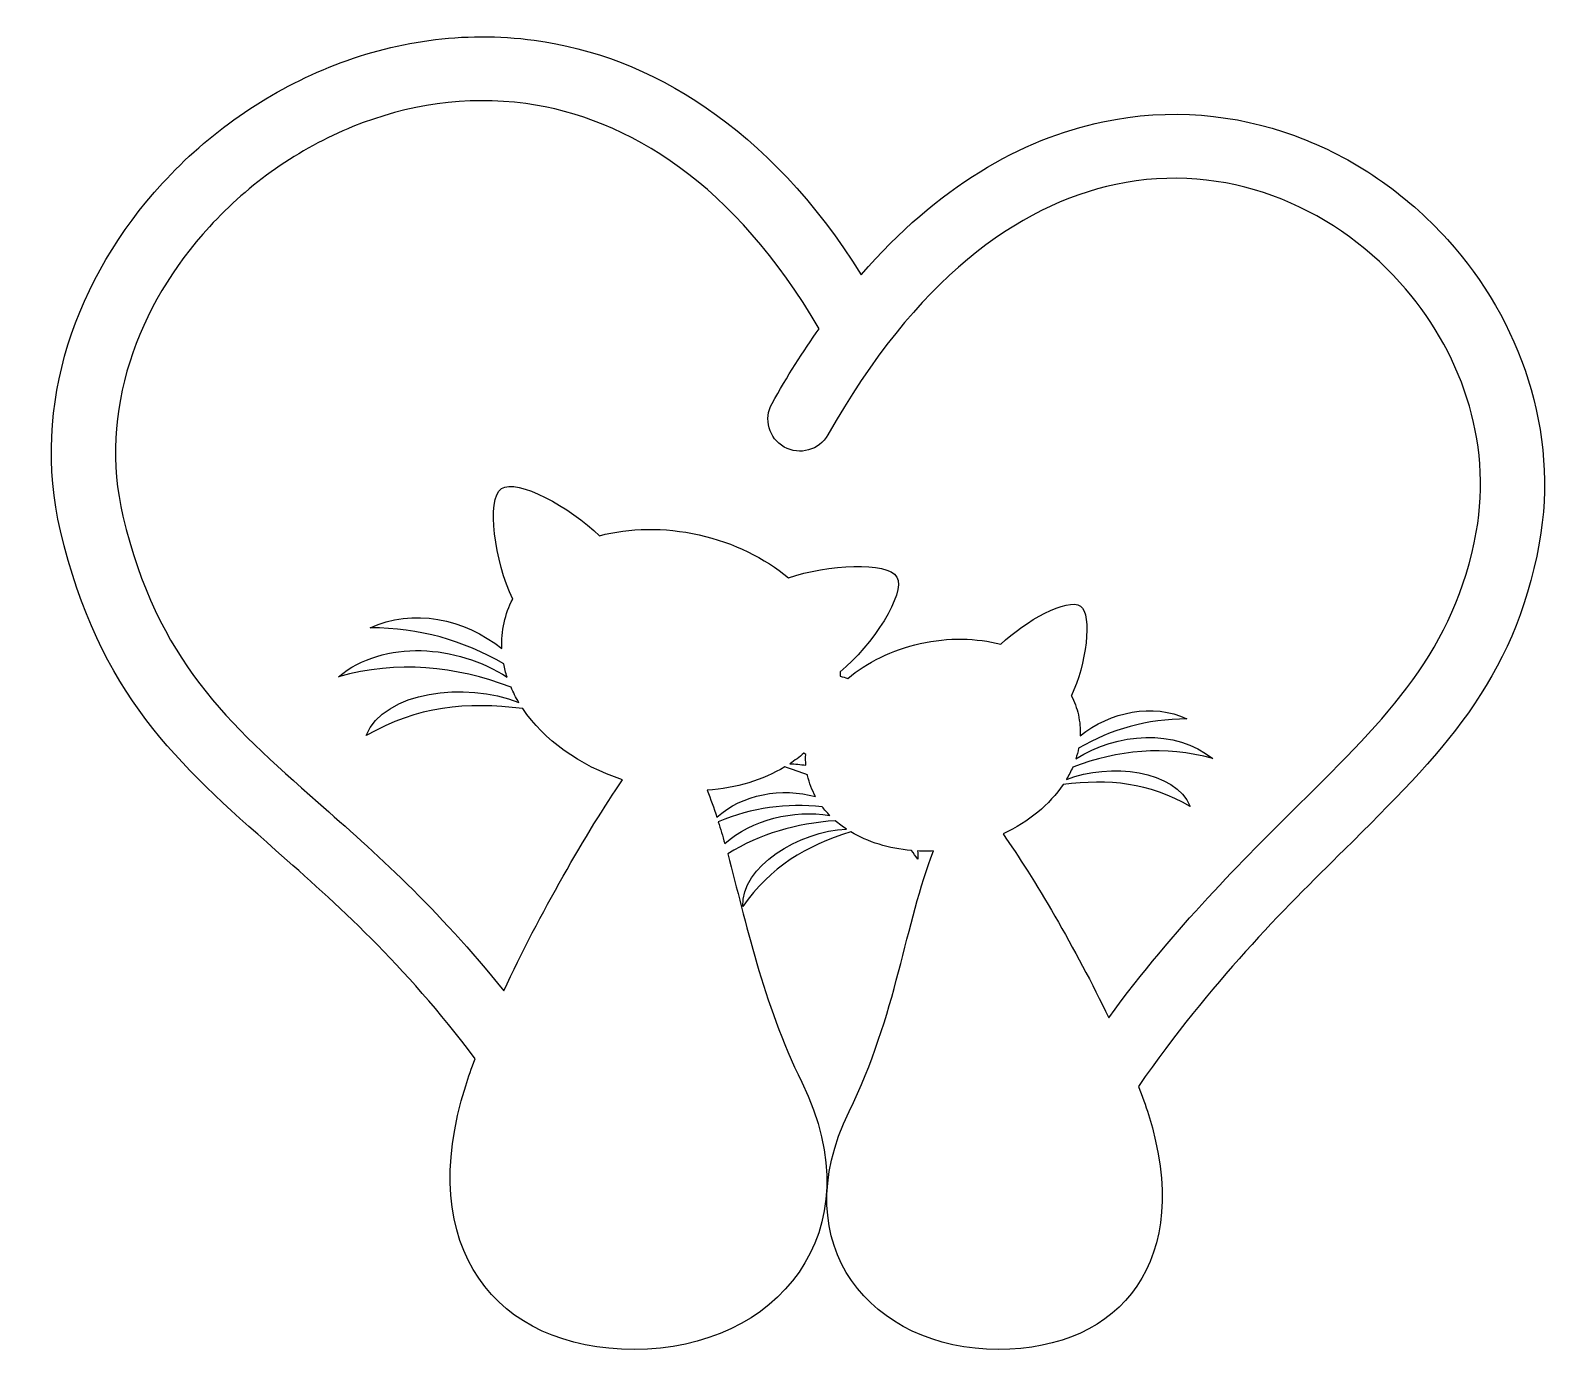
# Model space of a CAD drawing. Header units: centimetres. Extents: x -12.2 to 12.1, y -10.5 to 10.5.
import ezdxf

# ---------------------------------------------------------------- set-up
doc = ezdxf.new("R2010")
doc.units = ezdxf.units.CM
doc.header["$MEASUREMENT"] = 0
doc.layers.add('Layer 1', color=7, linetype='Continuous')

msp = doc.modelspace()

# ---------------------------------------------------------------- linework, layer by layer
at = {"layer": 'Layer 1'}
for points, knots in [([(-2.61001, -10.50645), (-0.34145, -10.50645), (1.23931, -8.64077), (0.06024, -6.24285), (0.06024, -6.24285), (-0.57198, -4.95692), (-0.82326, -3.69113), (-1.12054, -2.60348), (-1.12054, -2.60348), (-0.60354, -2.27733), (-0.02572, -2.1171), (0.59645, -2.07347), (0.59645, -2.07347), (0.65209, -2.12178), (0.71176, -2.16692), (0.7751, -2.20867), (0.7751, -2.20867), (0.02262, -2.2333), (-0.91511, -2.81015), (-0.87844, -3.44168), (-0.87844, -3.44168), (-0.43608, -2.80795), (0.12385, -2.47907), (0.84252, -2.251), (0.84252, -2.251), (1.11525, -2.41401), (1.44842, -2.51791), (1.81148, -2.54884), (1.81148, -2.54884), (1.845, -2.59284), (1.87808, -2.63806), (1.91057, -2.68468), (1.91057, -2.68468), (1.91311, -2.64131), (1.91168, -2.59811), (1.907, -2.55525), (1.907, -2.55525), (1.99111, -2.5594), (2.07665, -2.55967), (2.1632, -2.55591), (2.1632, -2.55591), (1.71674, -3.68573), (1.56934, -5.18161), (0.81814, -6.70939), (0.81814, -6.70939), (-0.23189, -8.84495), (1.17594, -10.50643), (3.19627, -10.50643), (3.19627, -10.50643), (5.16842, -10.50643), (6.31981, -9.06178), (5.59083, -6.76128), (5.59083, -6.76128), (5.54545, -6.61785), (5.49209, -6.46688), (5.43242, -6.31054), (5.43242, -6.31054), (6.59209, -4.6357), (7.73173, -3.50786), (8.71651, -2.53332), (8.71651, -2.53332), (10.24596, -1.01982), (11.42449, 0.14654), (11.82317, 2.35105), (11.82317, 2.35105), (12.14591, 4.13611), (11.52287, 5.9057), (10.36042, 7.1961), (10.36042, 7.1961), (9.69946, 7.92995), (8.86124, 8.51126), (7.92125, 8.85403), (7.92125, 8.85403), (6.97679, 9.19839), (5.93177, 9.30099), (4.86256, 9.07506), (4.86256, 9.07506), (3.55978, 8.79987), (2.22707, 8.03924), (1.01028, 6.63531), (1.01028, 6.63531), (-0.48062, 9.00345), (-2.35215, 10.12378), (-4.20674, 10.37558), (-4.20674, 10.37558), (-5.33889, 10.52933), (-6.45845, 10.35677), (-7.47792, 9.94473), (-7.47792, 9.94473), (-8.49167, 9.535), (-9.40718, 8.88894), (-10.13722, 8.09289), (-10.13722, 8.09289), (-11.50996, 6.59582), (-12.23936, 4.56189), (-11.76113, 2.54886), (-11.76113, 2.54886), (-11.14033, -0.06395), (-9.89812, -1.16015), (-8.32644, -2.5472), (-8.32644, -2.5472), (-7.37156, -3.38977), (-6.28658, -4.34753), (-5.14961, -5.87063), (-5.14961, -5.87063), (-5.20512, -6.01933), (-5.25518, -6.16321), (-5.29886, -6.30105), (-5.29886, -6.30105), (-6.11741, -8.88431), (-4.82449, -10.50645), (-2.61001, -10.50645), (-2.61001, -10.50645), (-2.61001, -10.50645), (-2.61001, -10.50645), (-2.61001, -10.50645)], [0, 0, 0, 0, 0.03333333, 0.03333333, 0.03333333, 0.03333333, 0.06666667, 0.06666667, 0.06666667, 0.06666667, 0.1, 0.1, 0.1, 0.1, 0.13333333, 0.13333333, 0.13333333, 0.13333333, 0.16666667, 0.16666667, 0.16666667, 0.16666667, 0.2, 0.2, 0.2, 0.2, 0.23333333, 0.23333333, 0.23333333, 0.23333333, 0.26666667, 0.26666667, 0.26666667, 0.26666667, 0.3, 0.3, 0.3, 0.3, 0.33333333, 0.33333333, 0.33333333, 0.33333333, 0.36666667, 0.36666667, 0.36666667, 0.36666667, 0.4, 0.4, 0.4, 0.4, 0.43333333, 0.43333333, 0.43333333, 0.43333333, 0.46666667, 0.46666667, 0.46666667, 0.46666667, 0.5, 0.5, 0.5, 0.5, 0.53333333, 0.53333333, 0.53333333, 0.53333333, 0.56666667, 0.56666667, 0.56666667, 0.56666667, 0.6, 0.6, 0.6, 0.6, 0.63333333, 0.63333333, 0.63333333, 0.63333333, 0.66666667, 0.66666667, 0.66666667, 0.66666667, 0.7, 0.7, 0.7, 0.7, 0.73333333, 0.73333333, 0.73333333, 0.73333333, 0.76666667, 0.76666667, 0.76666667, 0.76666667, 0.8, 0.8, 0.8, 0.8, 0.83333333, 0.83333333, 0.83333333, 0.83333333, 0.86666667, 0.86666667, 0.86666667, 0.86666667, 0.9, 0.9, 0.9, 0.9, 0.93333333, 0.93333333, 0.93333333, 0.93333333, 1, 1, 1, 1]), ([(4.95678, -5.2161), (4.43187, -4.11972), (3.75801, -2.97302), (3.27247, -2.28457), (3.27247, -2.28457), (3.6826, -2.09259), (4.01441, -1.81486), (4.22976, -1.49622), (4.22976, -1.49622), (4.9612, -1.40317), (5.59726, -1.46632), (6.25631, -1.84457), (6.25631, -1.84457), (6.02554, -1.27077), (4.97427, -1.14141), (4.28157, -1.41497), (4.28157, -1.41497), (4.32009, -1.35097), (4.35388, -1.28548), (4.3828, -1.21889), (4.3828, -1.21889), (5.10794, -0.94544), (5.84814, -0.86697), (6.61557, -1.08369), (6.61557, -1.08369), (6.02341, -0.59659), (5.08488, -0.66914), (4.43241, -1.08888), (4.43241, -1.08888), (4.45104, -1.03258), (4.46607, -0.97572), (4.47742, -0.91838), (4.47742, -0.91838), (5.00473, -0.60765), (5.56205, -0.45462), (6.20526, -0.4502), (6.20526, -0.4502), (5.66797, -0.19025), (4.97632, -0.33458), (4.50169, -0.71949), (4.50169, -0.71949), (4.50674, -0.60805), (4.4974, -0.49586), (4.47251, -0.38445), (4.47251, -0.38445), (4.44833, -0.27647), (4.41052, -0.17416), (4.36078, -0.07812), (4.36078, -0.07812), (4.36078, -0.07812), (4.36086, -0.07791), (4.36086, -0.07791), (4.36086, -0.07791), (4.59404, 0.40289), (4.70524, 1.21117), (4.50453, 1.35071), (4.50453, 1.35071), (4.30765, 1.48755), (3.61852, 1.1128), (3.23784, 0.74066), (3.23784, 0.74066), (2.84972, 0.84252), (2.40472, 0.85348), (1.95038, 0.75183), (1.95038, 0.75183), (1.49776, 0.65047), (1.10112, 0.45198), (0.79402, 0.19581), (0.79402, 0.19581), (0.75613, 0.20883), (0.71674, 0.22108), (0.67612, 0.23264), (0.67612, 0.23264), (0.67612, 0.2559), (0.67559, 0.27913), (0.67464, 0.30233), (0.67464, 0.30233), (1.18497, 0.71836), (1.72718, 1.55347), (1.57745, 1.81326), (1.57745, 1.81326), (1.43018, 2.06874), (0.469, 2.01387), (-0.15147, 1.80035), (-0.15147, 1.80035), (-0.53012, 2.11618), (-1.01922, 2.36098), (-1.57728, 2.48594), (-1.57728, 2.48594), (-2.13738, 2.61135), (-2.68618, 2.59778), (-3.16465, 2.47218), (-3.16465, 2.47218), (-3.63413, 2.93102), (-4.48384, 3.39314), (-4.72654, 3.22442), (-4.72654, 3.22442), (-4.97411, 3.05233), (-4.8369, 2.0557), (-4.5494, 1.46282), (-4.5494, 1.46282), (-4.5494, 1.46282), (-4.54927, 1.46269), (-4.54927, 1.46269), (-4.54927, 1.46269), (-4.61068, 1.34421), (-4.6573, 1.21811), (-4.68707, 1.08489), (-4.68707, 1.08489), (-4.71779, 0.94754), (-4.72935, 0.80925), (-4.72313, 0.67185), (-4.72313, 0.67185), (-5.30826, 1.14643), (-6.16117, 1.32442), (-6.82366, 1.00385), (-6.82366, 1.00385), (-6.03057, 0.99835), (-5.34342, 0.80978), (-4.69323, 0.42661), (-4.69323, 0.42661), (-4.67923, 0.35591), (-4.66061, 0.28577), (-4.63767, 0.21637), (-4.63767, 0.21637), (-5.44219, 0.73387), (-6.59945, 0.8233), (-7.32951, 0.22267), (-7.32951, 0.22267), (-6.38331, 0.4899), (-5.47071, 0.39335), (-4.57652, 0.05609), (-4.57652, 0.05609), (-4.54083, -0.02609), (-4.49916, -0.10681), (-4.45169, -0.18577), (-4.45169, -0.18577), (-5.30587, 0.15165), (-6.60209, -0.00784), (-6.88665, -0.71544), (-6.88665, -0.71544), (-6.07404, -0.24914), (-5.2896, -0.17122), (-4.38777, -0.28597), (-4.38777, -0.28597), (-4.05363, -0.78048), (-3.49186, -1.19521), (-2.79651, -1.41963), (-2.79651, -1.41963), (-3.36608, -2.25301), (-4.12443, -3.56688), (-4.69233, -4.78944), (-4.69233, -4.78944), (-5.74955, -3.46203), (-6.75507, -2.57443), (-7.65098, -1.78385), (-7.65098, -1.78385), (-9.08539, -0.51798), (-10.21889, 0.48239), (-10.76592, 2.78471), (-10.76592, 2.78471), (-11.16036, 4.44476), (-10.5419, 6.14063), (-9.3858, 7.40137), (-9.3858, 7.40137), (-8.75487, 8.08934), (-7.96734, 8.64618), (-7.09824, 8.99744), (-7.09824, 8.99744), (-6.23485, 9.34643), (-5.29132, 9.49316), (-4.34258, 9.36439), (-4.34258, 9.36439), (-2.69187, 9.14016), (-1.00605, 8.07288), (0.3374, 5.77471), (0.3374, 5.77471), (0.0797, 5.41048), (-0.171, 5.0135), (-0.41309, 4.58202), (-0.41309, 4.58202), (-0.5511, 4.33588), (-0.46341, 4.02444), (-0.21727, 3.88651), (-0.21727, 3.88651), (0.02882, 3.74858), (0.34026, 3.83627), (0.47819, 4.08238), (0.47819, 4.08238), (1.86187, 6.54791), (3.50398, 7.74499), (5.0704, 8.07588), (5.0704, 8.07588), (5.94527, 8.26074), (6.80051, 8.17663), (7.57357, 7.89477), (7.57357, 7.89477), (8.35118, 7.61122), (9.04804, 7.1265), (9.60105, 6.51261), (9.60105, 6.51261), (10.56469, 5.4429), (11.08338, 3.98753), (10.81999, 2.5309), (10.81999, 2.5309), (10.47923, 0.64641), (9.39899, -0.42262), (7.99707, -1.80988), (7.99707, -1.80988), (7.08004, -2.71743), (6.03351, -3.75317), (4.95678, -5.2161), (4.95678, -5.2161), (4.95678, -5.2161), (4.95678, -5.2161), (4.95678, -5.2161)], [0, 0, 0, 0, 0.01818182, 0.01818182, 0.01818182, 0.01818182, 0.03636364, 0.03636364, 0.03636364, 0.03636364, 0.05454545, 0.05454545, 0.05454545, 0.05454545, 0.07272727, 0.07272727, 0.07272727, 0.07272727, 0.09090909, 0.09090909, 0.09090909, 0.09090909, 0.10909091, 0.10909091, 0.10909091, 0.10909091, 0.12727273, 0.12727273, 0.12727273, 0.12727273, 0.14545455, 0.14545455, 0.14545455, 0.14545455, 0.16363636, 0.16363636, 0.16363636, 0.16363636, 0.18181818, 0.18181818, 0.18181818, 0.18181818, 0.2, 0.2, 0.2, 0.2, 0.21818182, 0.21818182, 0.21818182, 0.21818182, 0.23636364, 0.23636364, 0.23636364, 0.23636364, 0.25454545, 0.25454545, 0.25454545, 0.25454545, 0.27272727, 0.27272727, 0.27272727, 0.27272727, 0.29090909, 0.29090909, 0.29090909, 0.29090909, 0.30909091, 0.30909091, 0.30909091, 0.30909091, 0.32727273, 0.32727273, 0.32727273, 0.32727273, 0.34545455, 0.34545455, 0.34545455, 0.34545455, 0.36363636, 0.36363636, 0.36363636, 0.36363636, 0.38181818, 0.38181818, 0.38181818, 0.38181818, 0.4, 0.4, 0.4, 0.4, 0.41818182, 0.41818182, 0.41818182, 0.41818182, 0.43636364, 0.43636364, 0.43636364, 0.43636364, 0.45454545, 0.45454545, 0.45454545, 0.45454545, 0.47272727, 0.47272727, 0.47272727, 0.47272727, 0.49090909, 0.49090909, 0.49090909, 0.49090909, 0.50909091, 0.50909091, 0.50909091, 0.50909091, 0.52727273, 0.52727273, 0.52727273, 0.52727273, 0.54545455, 0.54545455, 0.54545455, 0.54545455, 0.56363636, 0.56363636, 0.56363636, 0.56363636, 0.58181818, 0.58181818, 0.58181818, 0.58181818, 0.6, 0.6, 0.6, 0.6, 0.61818182, 0.61818182, 0.61818182, 0.61818182, 0.63636364, 0.63636364, 0.63636364, 0.63636364, 0.65454545, 0.65454545, 0.65454545, 0.65454545, 0.67272727, 0.67272727, 0.67272727, 0.67272727, 0.69090909, 0.69090909, 0.69090909, 0.69090909, 0.70909091, 0.70909091, 0.70909091, 0.70909091, 0.72727273, 0.72727273, 0.72727273, 0.72727273, 0.74545455, 0.74545455, 0.74545455, 0.74545455, 0.76363636, 0.76363636, 0.76363636, 0.76363636, 0.78181818, 0.78181818, 0.78181818, 0.78181818, 0.8, 0.8, 0.8, 0.8, 0.81818182, 0.81818182, 0.81818182, 0.81818182, 0.83636364, 0.83636364, 0.83636364, 0.83636364, 0.85454545, 0.85454545, 0.85454545, 0.85454545, 0.87272727, 0.87272727, 0.87272727, 0.87272727, 0.89090909, 0.89090909, 0.89090909, 0.89090909, 0.90909091, 0.90909091, 0.90909091, 0.90909091, 0.92727273, 0.92727273, 0.92727273, 0.92727273, 0.94545455, 0.94545455, 0.94545455, 0.94545455, 0.96363636, 0.96363636, 0.96363636, 0.96363636, 1, 1, 1, 1]), ([(0.2822, -1.68976), (-0.25879, -1.53834), (-0.88972, -1.65042), (-1.29347, -2.01774), (-1.29347, -2.01774), (-1.34147, -1.86957), (-1.39203, -1.7258), (-1.44672, -1.58697), (-1.44672, -1.58697), (-0.98328, -1.55326), (-0.55796, -1.42356), (-0.21151, -1.21645), (-0.21151, -1.21645), (-0.08655, -1.25614), (0.03445, -1.29823), (0.15176, -1.34356), (0.15176, -1.34356), (0.15176, -1.34356), (0.15337, -1.35134), (0.15337, -1.35134), (0.15337, -1.35134), (0.18026, -1.47145), (0.22392, -1.58454), (0.2822, -1.68976), (0.2822, -1.68976), (0.2822, -1.68976), (0.2822, -1.68976), (0.2822, -1.68976)], [0, 0, 0, 0, 0.125, 0.125, 0.125, 0.125, 0.25, 0.25, 0.25, 0.25, 0.375, 0.375, 0.375, 0.375, 0.5, 0.5, 0.5, 0.5, 0.625, 0.625, 0.625, 0.625, 0.75, 0.75, 0.75, 0.75, 1, 1, 1, 1]), ([(0.09864, -0.99809), (0.10713, -1.00537), (0.11563, -1.01235), (0.12412, -1.01928), (0.12412, -1.01928), (0.12171, -1.07569), (0.12296, -1.13239), (0.12801, -1.18896), (0.12801, -1.18896), (0.04139, -1.17555), (-0.04447, -1.16711), (-0.12845, -1.16433), (-0.12845, -1.16433), (-0.05027, -1.11284), (0.02334, -1.0572), (0.0919, -0.99762), (0.0919, -0.99762), (0.0919, -0.99762), (0.09864, -0.99809), (0.09864, -0.99809)], [0, 0, 0, 0, 0.16666667, 0.16666667, 0.16666667, 0.16666667, 0.33333333, 0.33333333, 0.33333333, 0.33333333, 0.5, 0.5, 0.5, 0.5, 0.66666667, 0.66666667, 0.66666667, 0.66666667, 1, 1, 1, 1]), ([(-1.27029, -2.09023), (-0.72448, -1.86523), (-0.18706, -1.78956), (0.38706, -1.85049), (0.38706, -1.85049), (0.4237, -1.8988), (0.46371, -1.94497), (0.50684, -1.989), (0.50684, -1.989), (-0.07506, -1.89491), (-0.73083, -2.05546), (-1.16713, -2.4363), (-1.16713, -2.4363), (-1.20052, -2.31862), (-1.23468, -2.20326), (-1.27029, -2.09023), (-1.27029, -2.09023), (-1.27029, -2.09023), (-1.27029, -2.09023), (-1.27029, -2.09023)], [0, 0, 0, 0, 0.16666667, 0.16666667, 0.16666667, 0.16666667, 0.33333333, 0.33333333, 0.33333333, 0.33333333, 0.5, 0.5, 0.5, 0.5, 0.66666667, 0.66666667, 0.66666667, 0.66666667, 1, 1, 1, 1])]:
    msp.add_open_spline(points, degree=3, knots=knots, dxfattribs=at)

doc.saveas('drawing.dxf')
